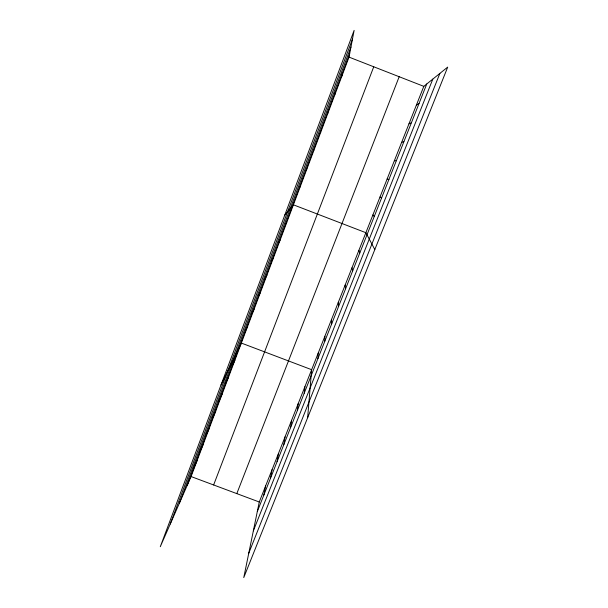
<?xml version="1.0" encoding="UTF-8"?>
<svg xmlns="http://www.w3.org/2000/svg" width="608" height="608" viewBox="0 0 608 608"><rect width="100%" height="100%" fill="white"/><g stroke="black" fill="none" stroke-linecap="round" stroke-linejoin="round"><path stroke-width="0.91" d="M324.756 341.362L324.87 336.27M317.916 358.606L318.227 353.05M307.648 417.681L311.638 369.694L241.353 343.072L220.993 385.016M334.765 94.977L334.947 92.88M304.213 393.194L304.904 386.711M297.342 410.522L298.224 403.583M290.533 427.713L291.604 420.318M341.863 76.129L342.274 73.431M283.776 444.752L285.03 436.916M277.081 461.662L278.51 453.378M270.438 478.42L272.05 469.718M349.022 57.114L354.122 30.4L160.284 546.706L191.087 476.558L349.022 57.114L423.806 86.351L447.716 67.093L243.762 577.6L259.266 501.995L423.806 86.351M263.849 495.049L265.635 485.921M170.232 524.058L352.45 39.163M179.322 503.348L350.945 47.059M187.203 485.404L349.653 53.808M213.628 484.964L373.745 66.781M236.808 493.612L399.175 76.722M257.313 511.541L426.763 83.972M253.346 530.883L432.812 79.101M248.763 553.196L439.873 73.408M193.466 468.768L197.197 460.34M199.781 451.987L203.353 443.992M206.15 435.07L209.555 427.508M212.572 418.015L215.81 410.894M219.047 400.809L222.118 394.151M225.576 383.466L228.479 377.264M232.157 365.97L234.886 360.24M245.298 331.064L247.676 326.276M251.849 313.652L254.053 309.343M258.461 296.104L260.475 292.281M265.118 278.396L266.958 275.074M271.837 260.551L273.486 257.724M278.616 242.546L280.075 240.236M285.448 224.398L286.71 222.596M284.825 214.989L293.406 204.82L365.872 232.697L374.817 249.561M299.288 187.621L300.154 186.892M416.351 105.192L419.064 103.398M408.956 123.865L411.426 122.664M401.622 142.386L403.864 141.755M306.295 169.001L306.964 168.819M394.356 160.748L396.355 160.687M387.144 178.965L388.922 179.451M191.087 476.558L259.266 501.995M379.992 197.022L381.55 198.056M313.371 150.214L313.827 150.586M372.909 214.936L374.239 216.509M358.902 250.314L359.799 252.936M320.5 131.267L320.75 132.21M351.986 267.786L352.67 270.917M345.124 285.114L345.602 288.747M338.314 302.305L338.595 306.432M327.697 112.153L327.727 113.673M331.565 319.36L331.649 323.965"/></g></svg>
